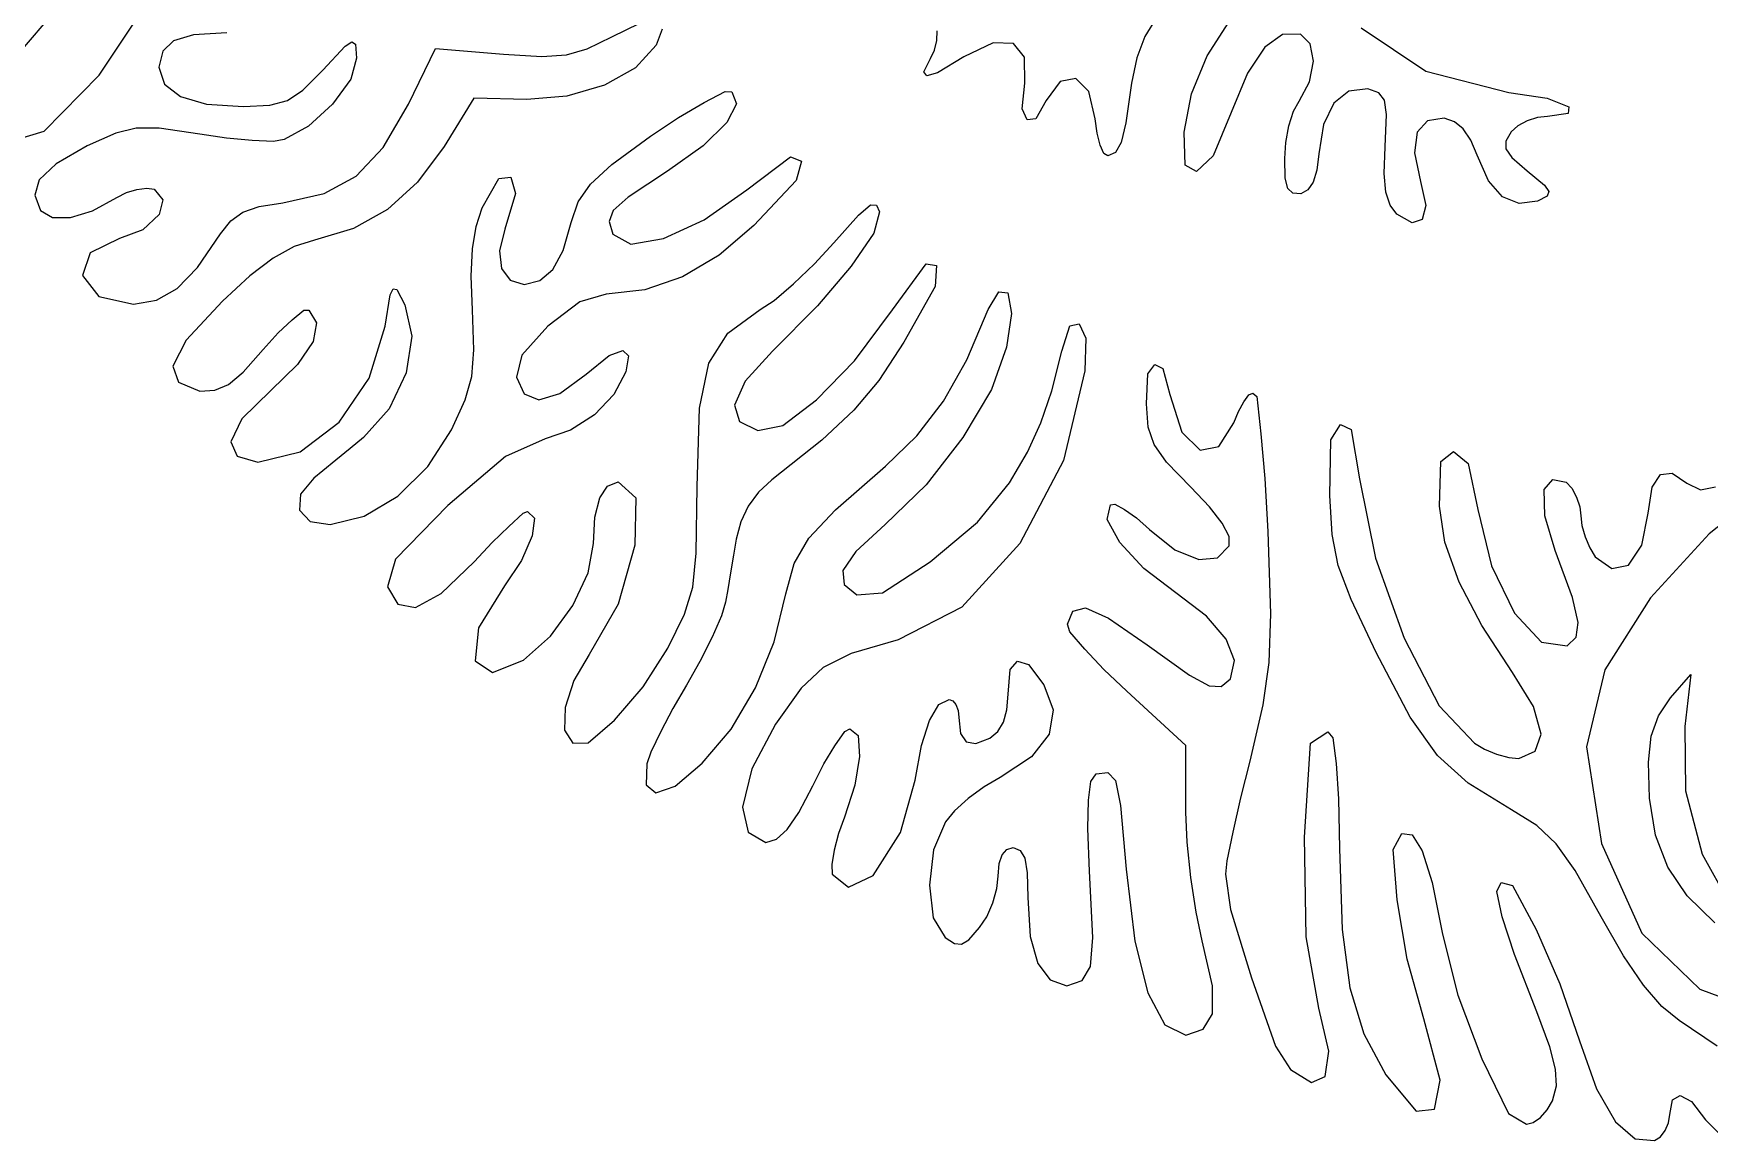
# Model space of a CAD drawing. Extents: x -276 to 353, y -236 to 239.
# Drawn here: x -163.2 to 6.5, y -235.8 to -123.7 of the extents above; entities that cross this region are included whole.
import ezdxf

# ---------------------------------------------------------------- set-up
doc = ezdxf.new("R2010")
doc.units = 0
doc.layers.get('0').update_dxf_attribs({"linetype": 'CONTINUOUS'})

msp = doc.modelspace()

# ---------------------------------------------------------------- linework, layer by layer
for p, q in [((-161.58, -122.06), (-164.19, -125.1)), ((-156.61, -127.96), (-152, -121.08)), ((-49.45, -122.01), (-50.72, -124.05)), ((-147.05, -123.87), (-149.07, -124.46)), ((-143.66, -123.67), (-147.05, -123.87)), ((-104.69, -124.08), (-101.86, -122.7)), ((-99.59, -123.3), (-100.19, -124.92)), ((-71.78, -124.43), (-71.74, -123.45)), ((-44.4, -125.98), (-42.19, -122.6)), ((-36.76, -123.83), (-38.56, -125.13)), ((-34.96, -123.8), (-36.76, -123.83)), ((-33.97, -124.77), (-34.96, -123.8)), ((-28.82, -123.16), (-22.26, -127.53)), ((-150.16, -125.53), (-150.55, -127.15)), ((-149.07, -124.46), (-150.16, -125.53)), ((-133.94, -127.43), (-131.69, -125.01)), ((-131.69, -125.01), (-131.01, -124.57)), ((-131.01, -124.57), (-130.64, -124.8)), ((-130.64, -124.8), (-130.55, -126.24)), ((-125.29, -130.89), (-122.54, -125.24)), ((-122.54, -125.24), (-115.67, -125.82)), ((-109.28, -125.89), (-107.19, -125.3)), ((-107.19, -125.3), (-104.69, -124.08)), ((-100.19, -124.92), (-102.3, -127.2)), ((-72.4, -126.26), (-72.01, -125.42)), ((-72.01, -125.42), (-71.78, -124.43)), ((-66.07, -124.69), (-69.03, -126.11)), ((-64.01, -124.75), (-66.07, -124.69)), ((-62.91, -126.13), (-64.01, -124.75)), ((-50.72, -124.05), (-51.53, -126.19)), ((-38.56, -125.13), (-40.31, -127.75)), ((-33.64, -126.52), (-33.97, -124.77)), ((-150.55, -127.15), (-149.97, -128.85)), ((-130.55, -126.24), (-131.13, -128.36)), ((-115.67, -125.82), (-111.76, -126.05)), ((-111.76, -126.05), (-109.28, -125.89)), ((-102.3, -127.2), (-105.43, -128.98)), ((-73.09, -127.62), (-72.4, -126.26)), ((-69.03, -126.11), (-71.72, -127.71)), ((-62.88, -128.76), (-62.91, -126.13)), ((-51.53, -126.19), (-52.05, -128.77)), ((-46, -129.83), (-44.4, -125.98)), ((-34.03, -128.62), (-33.64, -126.52)), ((-162.17, -133.61), (-156.61, -127.96)), ((-149.97, -128.85), (-148.37, -130.11)), ((-135.98, -129.46), (-133.94, -127.43)), ((-131.13, -128.36), (-132.96, -130.88)), ((-105.43, -128.98), (-109.23, -130.09)), ((-72.8, -128.02), (-73.09, -127.62)), ((-71.72, -127.71), (-72.8, -128.02)), ((-63.13, -131.36), (-62.88, -128.76)), ((-59.28, -128.59), (-60.69, -130.52)), ((-57.71, -128.28), (-59.28, -128.59)), ((-56.37, -129.61), (-57.71, -128.28)), ((-52.05, -128.77), (-52.64, -132.79)), ((-40.31, -127.75), (-41.97, -131.73)), ((-35.09, -130.57), (-34.03, -128.62)), ((-22.26, -127.53), (-13.84, -129.69)), ((-148.37, -130.11), (-145.72, -130.88)), ((-139.31, -130.98), (-137.54, -130.5)), ((-137.54, -130.5), (-135.98, -129.46)), ((-118.67, -130.28), (-121.67, -135.16)), ((-113.3, -130.4), (-118.67, -130.28)), ((-109.23, -130.09), (-113.3, -130.4)), ((-95.35, -130.72), (-93.21, -129.61)), ((-93.21, -129.61), (-92.53, -129.64)), ((-92.53, -129.64), (-92.06, -130.86)), ((-60.69, -130.52), (-61.76, -132.36)), ((-55.74, -132.38), (-56.37, -129.61)), ((-46.74, -133.71), (-46, -129.83)), ((-35.65, -131.58), (-35.09, -130.57)), ((-30.04, -129.58), (-31.57, -130.79)), ((-28.14, -129.33), (-30.04, -129.58)), ((-27.03, -129.73), (-28.14, -129.33)), ((-26.45, -130.48), (-27.03, -129.73)), ((-26.25, -131.93), (-26.45, -130.48)), ((-13.84, -129.69), (-9.97, -130.28)), ((-9.97, -130.28), (-7.77, -131.15)), ((-145.72, -130.88), (-142, -131.13)), ((-142, -131.13), (-139.31, -130.98)), ((-132.96, -130.88), (-135.39, -133.13)), ((-127.85, -135.28), (-125.29, -130.89)), ((-100.78, -134.14), (-97.92, -132.23)), ((-97.92, -132.23), (-95.35, -130.72)), ((-92.06, -130.86), (-93.04, -132.74)), ((-62.62, -132.47), (-63.13, -131.36)), ((-61.76, -132.36), (-62.62, -132.47)), ((-41.97, -131.73), (-43.8, -136.11)), ((-36.12, -133.08), (-35.65, -131.58)), ((-31.57, -130.79), (-32.61, -132.94)), ((-26.39, -135.19), (-26.25, -131.93)), ((-20.39, -132.31), (-22.1, -132.56)), ((-19.37, -132.67), (-20.39, -132.31)), ((-10.94, -132.24), (-11.99, -132.59)), ((-9.93, -132.13), (-10.94, -132.24)), ((-7.86, -131.82), (-9.93, -132.13)), ((-7.77, -131.15), (-7.86, -131.82)), ((-166.53, -134.92), (-162.17, -133.61)), ((-154.9, -133.81), (-157.81, -135.11)), ((-152.84, -133.31), (-154.9, -133.81)), ((-150.52, -133.33), (-152.84, -133.31)), ((-146.41, -133.94), (-150.52, -133.33)), ((-143.69, -134.34), (-146.41, -133.94)), ((-135.39, -133.13), (-137.85, -134.47)), ((-93.04, -132.74), (-95.44, -135.1)), ((-55.55, -133.82), (-55.74, -132.38)), ((-55.24, -135.03), (-55.55, -133.82)), ((-52.64, -132.79), (-53.12, -134.77)), ((-46.62, -137.06), (-46.74, -133.71)), ((-36.45, -134.76), (-36.12, -133.08)), ((-32.61, -132.94), (-33.09, -135.92)), ((-23.15, -133.71), (-23.4, -135.81)), ((-22.1, -132.56), (-23.15, -133.71)), ((-18.48, -133.4), (-19.37, -132.67)), ((-17.71, -134.53), (-18.48, -133.4)), ((-13.61, -133.7), (-14.16, -134.62)), ((-12.94, -133.09), (-13.61, -133.7)), ((-11.99, -132.59), (-12.94, -133.09)), ((-157.81, -135.11), (-160.95, -136.91)), ((-141.11, -134.58), (-143.69, -134.34)), ((-138.94, -134.65), (-141.11, -134.58)), ((-137.85, -134.47), (-138.94, -134.65)), ((-130.56, -138.17), (-127.85, -135.28)), ((-121.67, -135.16), (-124.35, -138.79)), ((-104.68, -137), (-100.78, -134.14)), ((-95.44, -135.1), (-99.05, -137.67)), ((-54.86, -135.89), (-55.24, -135.03)), ((-53.68, -135.77), (-54.46, -136.13)), ((-53.12, -134.77), (-53.68, -135.77)), ((-36.55, -136.39), (-36.45, -134.76)), ((-26.47, -137.9), (-26.39, -135.19)), ((-17.07, -136.06), (-17.71, -134.53)), ((-14.16, -134.62), (-14.15, -135.41)), ((-14.15, -135.41), (-13.54, -136.27)), ((-160.95, -136.91), (-162.67, -138.54)), ((-106.83, -138.97), (-104.68, -137)), ((-91.03, -139.57), (-86.59, -136.22)), ((-86.59, -136.22), (-85.48, -136.66)), ((-85.48, -136.66), (-86.01, -138.61)), ((-54.46, -136.13), (-54.86, -135.89)), ((-45.48, -137.7), (-46.62, -137.06)), ((-43.8, -136.11), (-45.48, -137.7)), ((-36.49, -138.36), (-36.55, -136.39)), ((-33.09, -135.92), (-33.28, -137.58)), ((-23.4, -135.81), (-22.79, -138.71)), ((-15.92, -138.64), (-17.07, -136.06)), ((-13.54, -136.27), (-11.98, -137.62)), ((-162.67, -138.54), (-163.13, -140.11)), ((-133.81, -139.93), (-130.56, -138.17)), ((-124.35, -138.79), (-127.39, -141.55)), ((-117.8, -141.38), (-116.13, -138.4)), ((-116.13, -138.4), (-114.92, -138.28)), ((-114.92, -138.28), (-114.43, -139.92)), ((-108.08, -140.76), (-106.83, -138.97)), ((-99.05, -137.67), (-103.03, -140.29)), ((-86.01, -138.61), (-90.3, -143.16)), ((-36.22, -139.41), (-36.49, -138.36)), ((-33.66, -138.79), (-34.21, -139.57)), ((-33.28, -137.58), (-33.66, -138.79)), ((-26.3, -139.79), (-26.47, -137.9)), ((-22.79, -138.71), (-22.26, -141.16)), ((-14.48, -140.28), (-15.92, -138.64)), ((-11.98, -137.62), (-10.25, -139.07)), ((-10.25, -139.07), (-9.81, -139.72)), ((-163.13, -140.11), (-162.53, -141.65)), ((-157.26, -141.68), (-154.81, -140.35)), ((-154.81, -140.35), (-153.84, -139.84)), ((-153.84, -139.84), (-152.77, -139.51)), ((-152.77, -139.51), (-151.77, -139.38)), ((-151.77, -139.38), (-151.02, -139.5)), ((-151.02, -139.5), (-150.16, -140.56)), ((-150.16, -140.56), (-150.51, -142.07)), ((-138.01, -140.87), (-133.81, -139.93)), ((-114.43, -139.92), (-115.53, -143.55)), ((-108.82, -142.86), (-108.08, -140.76)), ((-103.03, -140.29), (-104.55, -141.65)), ((-95.34, -142.59), (-91.03, -139.57)), ((-35.71, -139.88), (-36.22, -139.41)), ((-34.93, -139.95), (-35.71, -139.88)), ((-34.21, -139.57), (-34.93, -139.95)), ((-25.88, -141.11), (-26.3, -139.79)), ((-12.8, -140.95), (-14.48, -140.28)), ((-10.94, -140.71), (-12.8, -140.95)), ((-9.98, -140.21), (-10.94, -140.71)), ((-9.81, -139.72), (-9.98, -140.21)), ((-162.53, -141.65), (-161.33, -142.35)), ((-161.33, -142.35), (-159.5, -142.35)), ((-159.5, -142.35), (-157.26, -141.68)), ((-150.51, -142.07), (-152.19, -143.59)), ((-143.27, -142.71), (-142.05, -141.83)), ((-142.05, -141.83), (-140.41, -141.26)), ((-140.41, -141.26), (-138.01, -140.87)), ((-127.39, -141.55), (-130.85, -143.48)), ((-118.43, -143.27), (-117.8, -141.38)), ((-104.55, -141.65), (-104.97, -142.77)), ((-82.2, -144.91), (-79.71, -142.12)), ((-79.71, -142.12), (-78.49, -141.06)), ((-78.49, -141.06), (-77.89, -141.1)), ((-77.58, -141.78), (-78.17, -143.96)), ((-77.89, -141.1), (-77.58, -141.78)), ((-25.18, -142.02), (-25.88, -141.11)), ((-23.63, -142.89), (-25.18, -142.02)), ((-22.26, -141.16), (-22.62, -142.57)), ((-152.19, -143.59), (-154.54, -144.47)), ((-146.64, -147.42), (-144.31, -144.01)), ((-144.31, -144.01), (-143.27, -142.71)), ((-130.85, -143.48), (-134.81, -144.65)), ((-118.81, -145.54), (-118.43, -143.27)), ((-115.53, -143.55), (-116.07, -145.74)), ((-109.62, -145.71), (-108.82, -142.86)), ((-104.97, -142.77), (-104.6, -144.06)), ((-104.6, -144.06), (-102.77, -145.05)), ((-99.47, -144.49), (-95.34, -142.59)), ((-90.3, -143.16), (-93.83, -146.17)), ((-78.17, -143.96), (-80.44, -147.29)), ((-22.62, -142.57), (-23.63, -142.89)), ((-157.52, -145.92), (-158.3, -148.24)), ((-154.54, -144.47), (-157.52, -145.92)), ((-136.86, -145.29), (-138.98, -146.46)), ((-134.81, -144.65), (-136.86, -145.29)), ((-118.93, -148.3), (-118.81, -145.54)), ((-116.07, -145.74), (-115.87, -147.53)), ((-110.66, -147.63), (-109.62, -145.71)), ((-102.77, -145.05), (-99.47, -144.49)), ((-84.17, -147.05), (-82.2, -144.91)), ((-148.71, -149.55), (-146.64, -147.42)), ((-138.98, -146.46), (-141.34, -148.25)), ((-115.87, -147.53), (-114.99, -148.69)), ((-111.96, -148.73), (-110.66, -147.63)), ((-93.83, -146.17), (-97.52, -148.35)), ((-86.29, -149.08), (-84.17, -147.05)), ((-80.44, -147.29), (-83.86, -151.3)), ((-76.25, -151.7), (-72.85, -147.06)), ((-72.85, -147.06), (-71.8, -147.23)), ((-71.8, -147.23), (-71.96, -149.35)), ((-158.3, -148.24), (-156.62, -150.35)), ((-141.34, -148.25), (-144.12, -150.82)), ((-118.81, -151.71), (-118.93, -148.3)), ((-114.99, -148.69), (-113.57, -149.13)), ((-113.57, -149.13), (-111.96, -148.73)), ((-97.52, -148.35), (-101.35, -149.67)), ((-88.26, -150.77), (-86.29, -149.08)), ((-71.96, -149.35), (-75.12, -154.98)), ((-156.62, -150.35), (-153.11, -151.13)), ((-153.11, -151.13), (-150.78, -150.72)), ((-150.78, -150.72), (-148.71, -149.55)), ((-144.12, -150.82), (-147.78, -154.76)), ((-127.64, -153.35), (-127.12, -150.18)), ((-127.12, -150.18), (-126.83, -149.59)), ((-126.83, -149.59), (-126.47, -149.63)), ((-126.47, -149.63), (-125.64, -151.21)), ((-107.92, -150.88), (-111.15, -153.35)), ((-105.27, -150.12), (-107.92, -150.88)), ((-101.35, -149.67), (-105.27, -150.12)), ((-89.67, -151.68), (-88.26, -150.77)), ((-66.56, -151.66), (-65.49, -149.88)), ((-65.49, -149.88), (-64.6, -150)), ((-64.6, -150), (-64.21, -152.07)), ((-138.47, -154.04), (-137.07, -152.7)), ((-137.07, -152.7), (-135.89, -151.75)), ((-135.89, -151.75), (-135.38, -151.73)), ((-135.38, -151.73), (-134.59, -153.03)), ((-125.64, -151.21), (-124.93, -154.36)), ((-118.66, -155.76), (-118.81, -151.71)), ((-92.95, -154.08), (-89.67, -151.68)), ((-83.86, -151.3), (-88.42, -155.88)), ((-80.12, -156.85), (-76.25, -151.7)), ((-68.74, -156.77), (-66.56, -151.66)), ((-64.21, -152.07), (-64.72, -155.48)), ((-139.98, -155.73), (-138.47, -154.04)), ((-134.59, -153.03), (-134.93, -154.9)), ((-129.27, -158.63), (-127.64, -153.35)), ((-124.93, -154.36), (-125.51, -158.09)), ((-111.15, -153.35), (-113.79, -156.28)), ((-94.86, -157.09), (-92.95, -154.08)), ((-59.12, -155.88), (-58.29, -153.33)), ((-58.29, -153.33), (-57.36, -153.12)), ((-57.36, -153.12), (-56.67, -154.58)), ((-147.78, -154.76), (-149.13, -157.39)), ((-142.01, -158.01), (-139.98, -155.73)), ((-134.93, -154.9), (-136.51, -157.25)), ((-118.87, -158.44), (-118.66, -155.76)), ((-104.95, -156.32), (-103.57, -155.82)), ((-103.57, -155.82), (-102.99, -156.37)), ((-88.42, -155.88), (-91.18, -158.92)), ((-75.12, -154.98), (-77.66, -158.85)), ((-64.72, -155.48), (-66.24, -159.76)), ((-60.14, -159.89), (-59.12, -155.88)), ((-56.67, -154.58), (-56.8, -157.88)), ((-149.13, -157.39), (-148.57, -159.04)), ((-136.51, -157.25), (-139.22, -159.86)), ((-113.79, -156.28), (-114.35, -158.51)), ((-107.29, -158.2), (-104.95, -156.32)), ((-102.99, -156.37), (-103.27, -157.97)), ((-95.8, -161.65), (-94.86, -157.09)), ((-83.95, -160.83), (-80.12, -156.85)), ((-71.11, -160.95), (-68.74, -156.77)), ((-50.4, -158.17), (-49.7, -157.25)), ((-49.7, -157.25), (-48.88, -157.63)), ((-48.88, -157.63), (-48.17, -160.28)), ((-148.57, -159.04), (-146.39, -159.93)), ((-144.89, -159.85), (-143.52, -159.26)), ((-143.52, -159.26), (-142.01, -158.01)), ((-132.31, -163.09), (-129.27, -158.63)), ((-125.51, -158.09), (-127.23, -161.73)), ((-119.55, -160.83), (-118.87, -158.44)), ((-114.35, -158.51), (-113.56, -160.2)), ((-109.95, -160.16), (-107.29, -158.2)), ((-103.27, -157.97), (-104.49, -160.26)), ((-91.18, -158.92), (-92.28, -161.35)), ((-77.66, -158.85), (-80.17, -161.87)), ((-56.8, -157.88), (-58.95, -166.97)), ((-50.55, -161.22), (-50.4, -158.17)), ((-146.39, -159.93), (-144.89, -159.85)), ((-139.22, -159.86), (-142.16, -162.74)), ((-120.91, -163.85), (-119.55, -160.83)), ((-113.56, -160.2), (-112.09, -160.81)), ((-112.09, -160.81), (-109.95, -160.16)), ((-104.49, -160.26), (-106.45, -162.32)), ((-87.38, -163.4), (-83.95, -160.83)), ((-73.8, -164.47), (-71.11, -160.95)), ((-66.24, -159.76), (-69.13, -164.64)), ((-61.24, -163.15), (-60.14, -159.89)), ((-50.36, -163.58), (-50.55, -161.22)), ((-48.17, -160.28), (-46.96, -164.08)), ((-41.24, -161.98), (-40.7, -161.01)), ((-40.7, -161.01), (-40.17, -160.31)), ((-40.17, -160.31), (-39.76, -160.13)), ((-39.76, -160.13), (-39.38, -160.46)), ((-39.38, -160.46), (-38.95, -164.24)), ((-142.16, -162.74), (-143.28, -165.05)), ((-127.23, -161.73), (-129.82, -164.62)), ((-106.45, -162.32), (-108.86, -163.9)), ((-96.05, -169.59), (-95.8, -161.65)), ((-92.28, -161.35), (-91.75, -163.02)), ((-80.17, -161.87), (-83.42, -164.89)), ((-41.7, -163.13), (-41.24, -161.98)), ((-136.26, -166.08), (-132.31, -163.09)), ((-129.82, -164.62), (-131.19, -165.74)), ((-123.31, -167.57), (-120.91, -163.85)), ((-108.86, -163.9), (-111.42, -164.76)), ((-91.75, -163.02), (-89.89, -163.93)), ((-89.89, -163.93), (-87.38, -163.4)), ((-76.96, -167.53), (-73.8, -164.47)), ((-62.6, -166.11), (-61.24, -163.15)), ((-49.76, -165.35), (-50.36, -163.58)), ((-46.96, -164.08), (-45.12, -165.9)), ((-43.22, -165.55), (-41.7, -163.13)), ((-38.95, -164.24), (-38.56, -168.77)), ((-31.86, -164.87), (-30.9, -163.32)), ((-30.9, -163.32), (-29.82, -163.82)), ((-29.82, -163.82), (-28.99, -168.82)), ((-143.28, -165.05), (-142.63, -166.52)), ((-140.54, -167.13), (-136.26, -166.08)), ((-131.19, -165.74), (-132.64, -166.92)), ((-111.42, -164.76), (-115.44, -166.55)), ((-83.42, -164.89), (-88.48, -168.92)), ((-69.13, -164.64), (-72.87, -169.41)), ((-64.4, -169.23), (-62.6, -166.11)), ((-48.51, -167.13), (-49.76, -165.35)), ((-45.12, -165.9), (-43.22, -165.55)), ((-31.97, -170.48), (-31.86, -164.87)), ((-20.73, -167.07), (-19.46, -166.03)), ((-19.46, -166.03), (-17.97, -167.25)), ((-142.63, -166.52), (-140.54, -167.13)), ((-133.95, -167.99), (-134.87, -168.74)), ((-132.64, -166.92), (-133.95, -167.99)), ((-126.36, -170.56), (-123.31, -167.57)), ((-115.44, -166.55), (-121.29, -171.5)), ((-82.05, -171.95), (-76.96, -167.53)), ((-58.95, -166.97), (-63.36, -175.36)), ((-46.07, -169.67), (-48.51, -167.13)), ((-20.88, -171.59), (-20.73, -167.07)), ((-17.97, -167.25), (-16.98, -171.9)), ((-134.87, -168.74), (-136.2, -170.37)), ((-105.9, -170.74), (-105.11, -169.55)), ((-105.11, -169.55), (-104.06, -169.13)), ((-104.06, -169.13), (-102.24, -170.73)), ((-96.14, -176.32), (-96.05, -169.59)), ((-88.48, -168.92), (-89.84, -170.16)), ((-72.87, -169.41), (-77, -173.43)), ((-67.64, -173.18), (-64.4, -169.23)), ((-44.16, -171.64), (-46.07, -169.67)), ((-38.56, -168.77), (-38.26, -174.14)), ((-28.99, -168.82), (-27.36, -176.83)), ((-10.27, -169.88), (-9.41, -168.87)), ((-9.41, -168.87), (-8.04, -169.14)), ((-8.04, -169.14), (-7.47, -169.77)), ((0.25, -172.27), (0.66, -169.66)), ((0.66, -169.66), (1.5, -168.37)), ((1.5, -168.37), (2.68, -168.23)), ((2.68, -168.23), (4.18, -169.26)), ((4.18, -169.26), (5.55, -169.92)), ((5.55, -169.92), (7.08, -169.62)), ((13.74, -168.6), (6.44, -174.37)), ((-136.2, -170.37), (-136.31, -171.99)), ((-129.76, -172.58), (-126.36, -170.56)), ((-106.4, -172.68), (-105.9, -170.74)), ((-102.24, -170.73), (-102.34, -175.53)), ((-89.84, -170.16), (-90.89, -171.57)), ((-54.2, -171.44), (-53.75, -171.36)), ((-53.75, -171.36), (-52.76, -171.9)), ((-31.74, -174.45), (-31.97, -170.48)), ((-10.2, -172.56), (-10.27, -169.88)), ((-7.47, -169.77), (-6.99, -170.65)), ((-6.99, -170.65), (-6.66, -171.63)), ((-136.31, -171.99), (-135.22, -173.13)), ((-133.22, -173.43), (-129.76, -172.58)), ((-121.29, -171.5), (-126.6, -176.93)), ((-115.11, -173.62), (-113.67, -172.29)), ((-113.67, -172.29), (-113.24, -172.13)), ((-113.24, -172.13), (-112.53, -172.79)), ((-112.53, -172.79), (-112.74, -174.58)), ((-106.55, -175.34), (-106.4, -172.68)), ((-90.89, -171.57), (-91.63, -173.15)), ((-84.73, -174.82), (-82.05, -171.95)), ((-54.52, -172.92), (-54.2, -171.44)), ((-53.24, -175.25), (-54.52, -172.92)), ((-52.76, -171.9), (-51.55, -172.77)), ((-51.55, -172.77), (-50.24, -173.94)), ((-42.88, -173.31), (-44.16, -171.64)), ((-20.32, -175.23), (-20.88, -171.59)), ((-16.98, -171.9), (-15.6, -177.62)), ((-9.15, -176.06), (-10.2, -172.56)), ((-6.66, -171.63), (-6.55, -172.56)), ((-6.55, -172.56), (-6.45, -173.54)), ((-0.38, -175.54), (0.25, -172.27)), ((-135.22, -173.13), (-133.22, -173.43)), ((-116.79, -175.27), (-115.11, -173.62)), ((-112.74, -174.58), (-113.82, -177.07)), ((-91.63, -173.15), (-92.08, -174.92)), ((-77, -173.43), (-79.99, -176.15)), ((-72.44, -177.21), (-67.64, -173.18)), ((-50.24, -173.94), (-47.67, -175.99)), ((-42.18, -174.65), (-42.88, -173.31)), ((-42.17, -175.58), (-42.18, -174.65)), ((-38.26, -174.14), (-38, -182.47)), ((-31.12, -177.58), (-31.74, -174.45)), ((-6.45, -173.54), (-6.13, -174.67)), ((-6.13, -174.67), (-5.66, -175.78)), ((6.44, -174.37), (0.5, -180.87)), ((-118.64, -177.22), (-116.79, -175.27)), ((-107.07, -178.32), (-106.55, -175.34)), ((-102.34, -175.53), (-104.04, -181.5)), ((-96.49, -179.78), (-96.14, -176.32)), ((-92.08, -174.92), (-92.35, -176.53)), ((-86.22, -177.38), (-84.73, -174.82)), ((-79.99, -176.15), (-81.28, -178.1)), ((-63.36, -175.36), (-69.23, -181.79)), ((-50.81, -177.89), (-53.24, -175.25)), ((-47.67, -175.99), (-45.25, -176.98)), ((-43.35, -176.79), (-42.17, -175.58)), ((-18.88, -179.27), (-20.32, -175.23)), ((-7.41, -180.83), (-9.15, -176.06)), ((-5.66, -175.78), (-5.11, -176.69)), ((-1.73, -177.55), (-0.38, -175.54)), ((-126.6, -176.93), (-127.39, -179.75)), ((-121.98, -180.43), (-118.64, -177.22)), ((-113.82, -177.07), (-115.55, -179.63)), ((-92.35, -176.53), (-92.66, -178.32)), ((-87.08, -180.44), (-86.22, -177.38)), ((-81.28, -178.1), (-81.15, -179.51)), ((-77.29, -180.36), (-72.44, -177.21)), ((-47.58, -180.35), (-50.81, -177.89)), ((-45.25, -176.98), (-43.35, -176.79)), ((-29.83, -181.04), (-31.12, -177.58)), ((-27.36, -176.83), (-24.45, -184.93)), ((-15.6, -177.62), (-13.27, -182.4)), ((-5.11, -176.69), (-3.43, -177.88)), ((-3.43, -177.88), (-1.73, -177.55)), ((-127.39, -179.75), (-126.34, -181.48)), ((-115.55, -179.63), (-118.2, -183.88)), ((-108.62, -181.62), (-107.07, -178.32)), ((-97.32, -182.52), (-96.49, -179.78)), ((-92.66, -178.32), (-92.95, -180)), ((-81.15, -179.51), (-79.87, -180.56)), ((-16.6, -183.67), (-18.88, -179.27)), ((-126.34, -181.48), (-124.57, -181.82)), ((-124.57, -181.82), (-121.98, -180.43)), ((-104.04, -181.5), (-106.97, -186.6)), ((-93.18, -181.28), (-93.59, -182.67)), ((-92.95, -180), (-93.18, -181.28)), ((-88.25, -185.3), (-87.08, -180.44)), ((-79.87, -180.56), (-77.29, -180.36)), ((-44.47, -182.7), (-47.58, -180.35)), ((-27.3, -186.38), (-29.83, -181.04)), ((-6.82, -183.36), (-7.41, -180.83)), ((0.5, -180.87), (-4.14, -188.13)), ((-110.91, -184.74), (-108.62, -181.62)), ((-99.01, -185.96), (-97.32, -182.52)), ((-93.59, -182.67), (-94.54, -184.85)), ((-69.23, -181.79), (-75.69, -185.09)), ((-58.55, -183.53), (-57.99, -182.21)), ((-57.99, -182.21), (-56.72, -181.88)), ((-56.72, -181.88), (-54.38, -182.91)), ((-54.38, -182.91), (-50.49, -185.6)), ((-42.46, -185.04), (-44.47, -182.7)), ((-38, -182.47), (-38.14, -187.39)), ((-13.27, -182.4), (-10.54, -185.35)), ((-118.2, -183.88), (-118.52, -187.22)), ((-113.62, -187.17), (-110.91, -184.74)), ((-94.54, -184.85), (-95.77, -187.29)), ((-58.29, -184.28), (-58.55, -183.53)), ((-56.79, -186.05), (-58.29, -184.28)), ((-24.45, -184.93), (-20.89, -191.77)), ((-13.47, -188.4), (-16.6, -183.67)), ((-7.95, -185.73), (-7.03, -184.84)), ((-7.03, -184.84), (-6.82, -183.36)), ((-106.97, -186.6), (-108.54, -189.21)), ((-101.52, -189.88), (-99.01, -185.96)), ((-90.14, -189.97), (-88.25, -185.3)), ((-80.46, -186.5), (-83.29, -187.91)), ((-75.69, -185.09), (-80.46, -186.5)), ((-54.85, -188.11), (-56.79, -186.05)), ((-50.49, -185.6), (-46.2, -188.67)), ((-41.64, -187.21), (-42.46, -185.04)), ((-23.83, -192.92), (-27.3, -186.38)), ((-10.54, -185.35), (-7.95, -185.73)), ((-118.52, -187.22), (-116.77, -188.41)), ((-116.77, -188.41), (-113.62, -187.17)), ((-95.77, -187.29), (-97.13, -189.69)), ((-83.29, -187.91), (-85.51, -189.99)), ((-64.55, -190.59), (-64.36, -188.1)), ((-64.36, -188.1), (-63.61, -187.27)), ((-63.61, -187.27), (-62.5, -187.61)), ((-62.5, -187.61), (-60.93, -189.67)), ((-52.55, -190.31), (-54.85, -188.11)), ((-42.02, -189.07), (-41.64, -187.21)), ((-38.14, -187.39), (-38.75, -191.7)), ((-4.14, -188.13), (-5.97, -195.93)), ((-108.54, -189.21), (-109.42, -191.95)), ((-104.41, -193.23), (-101.52, -189.88)), ((-97.13, -189.69), (-98.5, -192.05)), ((-92.61, -194.16), (-90.14, -189.97)), ((-85.51, -189.99), (-88.11, -193.65)), ((-60.93, -189.67), (-60, -192.2)), ((-46.2, -188.67), (-44.21, -189.76)), ((-44.21, -189.76), (-42.98, -189.82)), ((-42.98, -189.82), (-42.02, -189.07)), ((-11.35, -191.85), (-13.47, -188.4)), ((2.51, -190.99), (4.58, -188.63)), ((4.58, -188.63), (3.98, -193.89)), ((-72.51, -193.26), (-71.56, -191.64)), ((-71.56, -191.64), (-70.52, -191.13)), ((-70.52, -191.13), (-70.15, -191.27)), ((-70.15, -191.27), (-69.84, -191.66)), ((-69.84, -191.66), (-69.62, -192.26)), ((-64.67, -192.2), (-64.55, -190.59)), ((-46.55, -195.8), (-52.55, -190.31)), ((-38.75, -191.7), (-40.09, -197.39)), ((-20.89, -191.77), (-17.32, -195.58)), ((1.29, -192.8), (2.51, -190.99)), ((-109.42, -191.95), (-109.49, -194.26)), ((-107.08, -195.52), (-104.41, -193.23)), ((-98.5, -192.05), (-99.74, -194.4)), ((-73.33, -195.81), (-72.51, -193.26)), ((-69.62, -192.26), (-69.55, -192.96)), ((-69.55, -192.96), (-69.38, -194.57)), ((-65.6, -194.4), (-65.01, -193.45)), ((-65.01, -193.45), (-64.67, -192.2)), ((-60, -192.2), (-60.39, -194.66)), ((-21.08, -196.82), (-23.83, -192.92)), ((-10.57, -194.64), (-11.35, -191.85)), ((0.57, -194.86), (1.29, -192.8)), ((-109.49, -194.26), (-108.64, -195.57)), ((-99.74, -194.4), (-100.73, -196.46)), ((-95.53, -197.6), (-92.61, -194.16)), ((-88.11, -193.65), (-90.5, -198.15)), ((-82.1, -195.82), (-81.1, -194.39)), ((-81.1, -194.39), (-80.57, -194.13)), ((-80.57, -194.13), (-79.75, -194.8)), ((-79.75, -194.8), (-79.61, -196.9)), ((-69.38, -194.57), (-68.8, -195.42)), ((-67.83, -195.59), (-66.42, -195.06)), ((-66.42, -195.06), (-65.6, -194.4)), ((-60.39, -194.66), (-62.19, -196.96)), ((-33.92, -195.56), (-32.17, -194.42)), ((-32.17, -194.42), (-31.66, -195.03)), ((-31.66, -195.03), (-31.33, -197.61)), ((-11.17, -196.39), (-10.57, -194.64)), ((0.29, -197.48), (0.57, -194.86)), ((3.98, -193.89), (4.05, -200.4)), ((-108.64, -195.57), (-107.08, -195.52)), ((-100.73, -196.46), (-101.15, -197.67)), ((-83.21, -197.67), (-82.1, -195.82)), ((-73.98, -199.3), (-73.33, -195.81)), ((-68.8, -195.42), (-67.83, -195.59)), ((-46.55, -202.55), (-46.55, -195.8)), ((-34.53, -205.09), (-33.92, -195.56)), ((-17.98, -199.62), (-21.08, -196.82)), ((-17.32, -195.58), (-16.3, -196.17)), ((-16.3, -196.17), (-15.09, -196.67)), ((-15.09, -196.67), (-13.86, -197.02)), ((-12.83, -197.13), (-11.17, -196.39)), ((-5.97, -195.93), (-4.46, -205.72)), ((-101.15, -197.67), (-101.22, -199.77)), ((-98.26, -199.92), (-95.53, -197.6)), ((-90.5, -198.15), (-91.47, -202.03)), ((-84.34, -199.88), (-83.21, -197.67)), ((-79.61, -196.9), (-80.08, -199.82)), ((-62.19, -196.96), (-65.36, -199.03)), ((-55.63, -198.67), (-54.47, -198.55)), ((-54.47, -198.55), (-53.68, -199.36)), ((-40.09, -197.39), (-41.02, -201.09)), ((-31.33, -197.61), (-31.09, -201.21)), ((-13.86, -197.02), (-12.83, -197.13)), ((0.39, -201.13), (0.29, -197.48)), ((-101.22, -199.77), (-100.22, -200.58)), ((-100.22, -200.58), (-98.26, -199.92)), ((-85.74, -202.57), (-84.34, -199.88)), ((-80.08, -199.82), (-81.14, -203.05)), ((-75.47, -204.61), (-73.98, -199.3)), ((-66.97, -199.97), (-68.59, -201.17)), ((-65.36, -199.03), (-66.97, -199.97)), ((-56.43, -201.35), (-56.18, -199.46)), ((-56.18, -199.46), (-55.63, -198.67)), ((-53.68, -199.36), (-53.16, -201.88)), ((-13.57, -202.3), (-17.98, -199.62)), ((-68.59, -201.17), (-69.99, -202.43)), ((-56.49, -204.21), (-56.43, -201.35)), ((-53.16, -201.88), (-52.6, -208.32)), ((-41.02, -201.09), (-41.81, -204.56)), ((-31.09, -201.21), (-31.01, -206.21)), ((0.99, -204.87), (0.39, -201.13)), ((4.05, -200.4), (5.71, -206.79)), ((-91.47, -202.03), (-90.89, -204.58)), ((-86.92, -204.3), (-85.74, -202.57)), ((-81.14, -203.05), (-81.72, -204.7)), ((-70.9, -203.53), (-72.11, -206.36)), ((-69.99, -202.43), (-70.9, -203.53)), ((-46.43, -205.59), (-46.55, -202.55)), ((-11.01, -203.91), (-13.57, -202.3)), ((-90.89, -204.58), (-89.08, -205.63)), ((-89.08, -205.63), (-88.01, -205.29)), ((-88.01, -205.29), (-86.92, -204.3)), ((-81.72, -204.7), (-82.16, -206.38)), ((-78.21, -208.95), (-75.47, -204.61)), ((-56.3, -208.52), (-56.49, -204.21)), ((-41.81, -204.56), (-42.4, -207.49)), ((-34.39, -215.16), (-34.53, -205.09)), ((-25.55, -206.32), (-24.69, -204.71)), ((-24.69, -204.71), (-23.64, -204.86)), ((-23.64, -204.86), (-22.63, -206.47)), ((-9.07, -205.76), (-11.01, -203.91)), ((2.24, -208.11), (0.99, -204.87)), ((-82.16, -206.38), (-82.41, -207.86)), ((-72.11, -206.36), (-72.52, -209.94)), ((-65.46, -207.76), (-65.17, -206.86)), ((-65.17, -206.86), (-64.7, -206.32)), ((-64.7, -206.32), (-64.05, -206.13)), ((-64.05, -206.13), (-63.35, -206.42)), ((-63.35, -206.42), (-62.88, -207.22)), ((-46.06, -209.15), (-46.43, -205.59)), ((-31.01, -206.21), (-30.74, -214.43)), ((-25.16, -211.43), (-25.55, -206.32)), ((-22.63, -206.47), (-21.63, -209.68)), ((-7.15, -208.47), (-9.07, -205.76)), ((-4.46, -205.72), (-0.37, -214.79)), ((5.71, -206.79), (8.39, -211.58)), ((-82.41, -207.86), (-82.37, -208.82)), ((-65.55, -209.02), (-65.46, -207.76)), ((-62.88, -207.22), (-62.62, -208.69)), ((-62.62, -208.69), (-62.55, -211.19)), ((-55.99, -215.24), (-56.3, -208.52)), ((-52.6, -208.32), (-51.74, -215.62)), ((-42.4, -207.49), (-42.53, -208.82)), ((-4.5, -213.13), (-7.15, -208.47)), ((4.22, -211.02), (2.24, -208.11)), ((-82.37, -208.82), (-80.71, -210.14)), ((-80.71, -210.14), (-78.21, -208.95)), ((-72.52, -209.94), (-72.15, -213.26)), ((-66.11, -211.74), (-65.69, -210.29)), ((-65.69, -210.29), (-65.55, -209.02)), ((-45.53, -212.67), (-46.06, -209.15)), ((-42.53, -208.82), (-42.05, -212.39)), ((-21.63, -209.68), (-20.57, -214.91)), ((-15.05, -210.59), (-14.62, -209.67)), ((-14.62, -209.67), (-13.48, -209.96)), ((-13.48, -209.96), (-11.1, -214.43)), ((-66.72, -213.13), (-66.11, -211.74)), ((-62.55, -211.19), (-62.32, -215.12)), ((-24.13, -217.43), (-25.16, -211.43)), ((-14.51, -213.13), (-15.05, -210.59)), ((7.02, -213.74), (4.22, -211.02)), ((-72.15, -213.26), (-70.94, -215.22)), ((-67.44, -214.23), (-66.72, -213.13)), ((-44.89, -215.56), (-45.53, -212.67)), ((-42.05, -212.39), (-39.9, -219.32)), ((-13.28, -216.94), (-14.51, -213.13)), ((-2.24, -217.09), (-4.5, -213.13)), ((-70.94, -215.22), (-70, -215.84)), ((-69.28, -215.91), (-68.53, -215.46)), ((-68.53, -215.46), (-67.44, -214.23)), ((-62.32, -215.12), (-61.56, -217.88)), ((-56.23, -218.18), (-55.99, -215.24)), ((-33.08, -222.4), (-34.39, -215.16)), ((-30.74, -214.43), (-29.96, -220.33)), ((-20.57, -214.91), (-19.03, -221.06)), ((-11.1, -214.43), (-8.69, -219.91)), ((-0.37, -214.79), (5.48, -220.48)), ((-70, -215.84), (-69.28, -215.91)), ((-51.74, -215.62), (-50.41, -220.83)), ((-43.87, -220.13), (-44.89, -215.56)), ((-11.03, -222.77), (-13.28, -216.94)), ((-0.23, -220.06), (-2.24, -217.09)), ((-61.56, -217.88), (-60.31, -219.52)), ((-57.06, -219.58), (-56.23, -218.18)), ((-22.45, -223.48), (-24.13, -217.43)), ((-60.31, -219.52), (-58.6, -220.13)), ((-58.6, -220.13), (-57.06, -219.58)), ((-43.87, -222.96), (-43.87, -220.13)), ((-39.9, -219.32), (-37.47, -226.23)), ((-29.96, -220.33), (-28.54, -224.98)), ((-8.69, -219.91), (-6.71, -225.7)), ((1.63, -222.23), (-0.23, -220.06)), ((5.48, -220.48), (9.42, -221.93)), ((-50.41, -220.83), (-48.68, -224.06)), ((-19.03, -221.06), (-16.57, -227.52)), ((3.4, -223.63), (1.63, -222.23)), ((-44.8, -224.51), (-43.87, -222.96)), ((-32.08, -226.74), (-33.08, -222.4)), ((-20.79, -229.68), (-22.45, -223.48)), ((-9.7, -226.31), (-11.03, -222.77)), ((7.23, -226.22), (3.4, -223.63)), ((-48.68, -224.06), (-46.57, -225.13)), ((-46.57, -225.13), (-44.8, -224.51)), ((-28.54, -224.98), (-26.31, -229.15)), ((-6.71, -225.7), (-4.98, -230.55)), ((-37.47, -226.23), (-35.95, -228.59)), ((-32.44, -229.31), (-32.08, -226.74)), ((-9.11, -228.57), (-9.7, -226.31)), ((-35.95, -228.59), (-33.83, -229.91)), ((-16.57, -227.52), (-13.87, -233.05)), ((-9.04, -230.26), (-9.11, -228.57)), ((-33.83, -229.91), (-32.44, -229.31)), ((-26.31, -229.15), (-23.22, -232.81)), ((-21.37, -232.62), (-20.79, -229.68)), ((-9.44, -231.78), (-9.04, -230.26)), ((-4.98, -230.55), (-3.06, -233.88)), ((-9.97, -232.68), (-9.44, -231.78)), ((2.45, -233.16), (2.73, -231.67)), ((2.73, -231.67), (3.5, -231.22)), ((3.5, -231.22), (4.66, -231.84)), ((4.66, -231.84), (6.07, -233.68)), ((-23.22, -232.81), (-21.37, -232.62)), ((-13.87, -233.05), (-12.07, -234.13)), ((-12.07, -234.13), (-11.4, -233.96)), ((-11.4, -233.96), (-10.66, -233.44)), ((-10.66, -233.44), (-9.97, -232.68)), ((-3.06, -233.88), (-1.07, -235.63)), ((1.99, -234.77), (2.33, -233.98)), ((2.33, -233.98), (2.45, -233.16)), ((6.07, -233.68), (7.78, -235.4)), ((-1.07, -235.63), (0.91, -235.78)), ((0.91, -235.78), (1.5, -235.4)), ((1.5, -235.4), (1.99, -234.77))]:
    msp.add_line(p, q)

doc.saveas('drawing.dxf')
